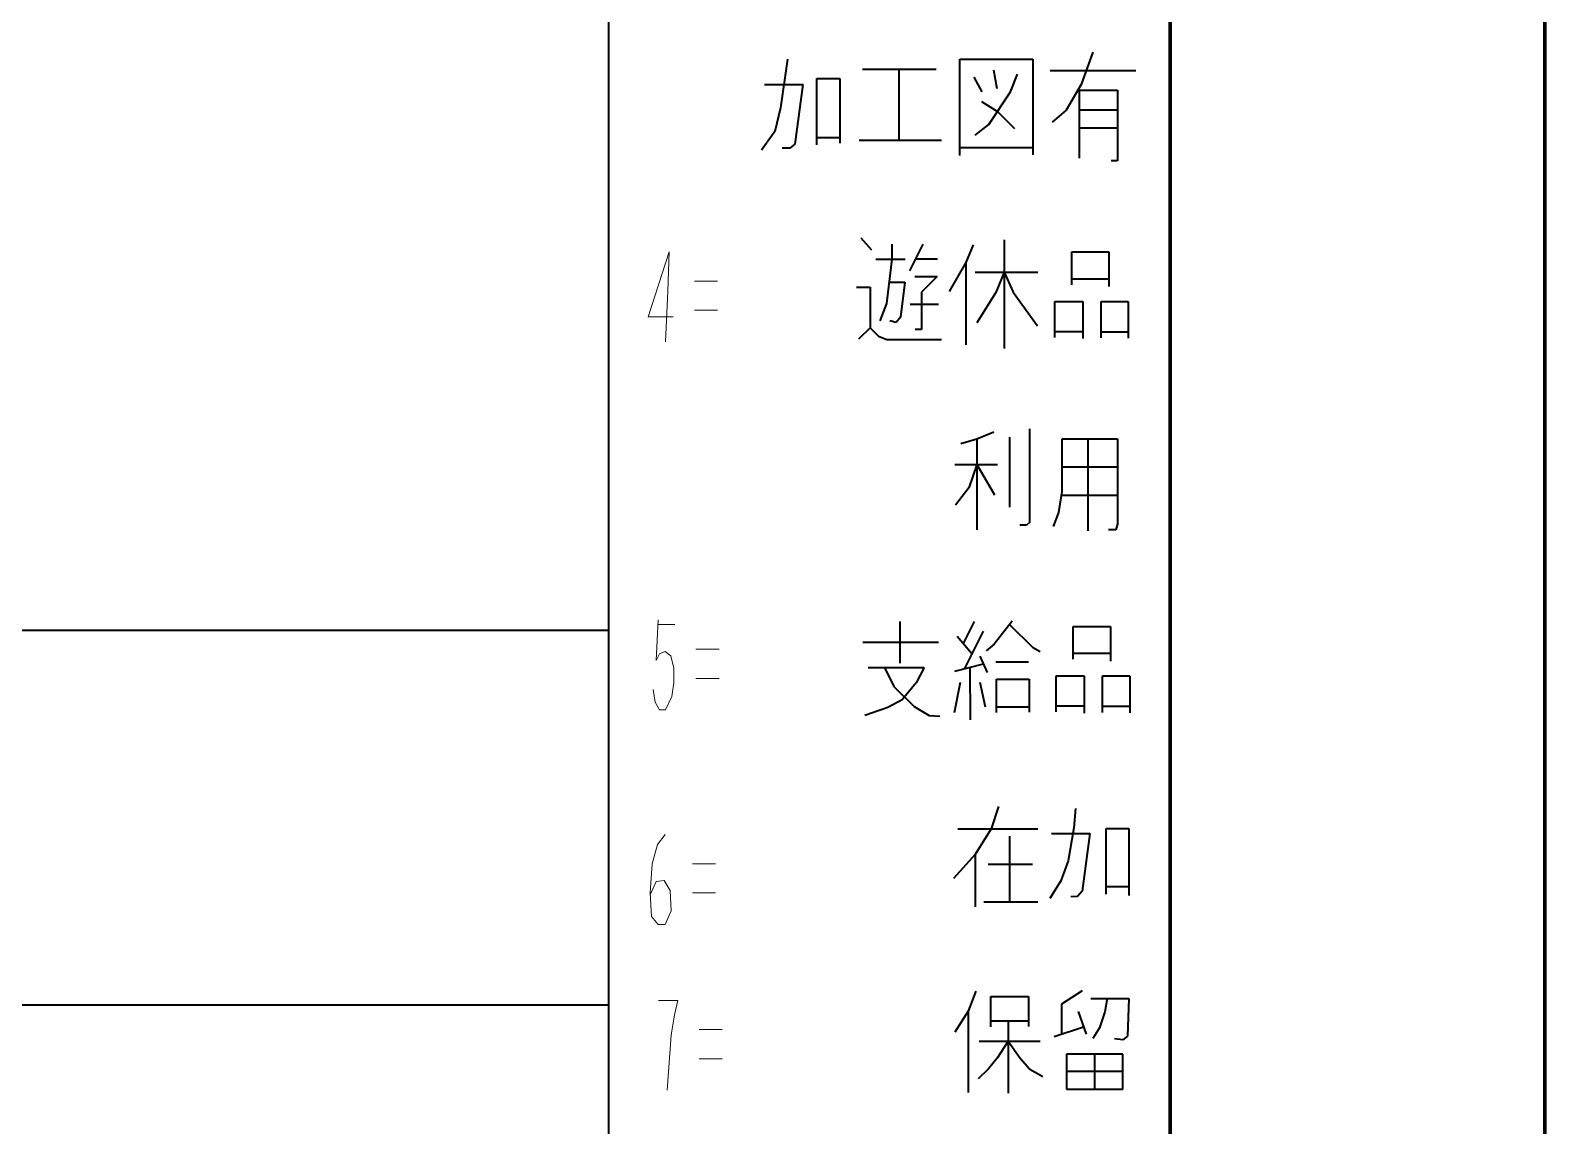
# Model space of a CAD drawing. Header units: millimetres. Extents: x 1333 to 104182, y -62616 to -5704.
# Drawn here: x 51363.62 to 51404.07, y -62521.51 to -62492.26 of the extents above; entities that cross this region are included whole.
import ezdxf

# ---------------------------------------------------------------- set-up
doc = ezdxf.new("R2010")
doc.units = ezdxf.units.MM
doc.header["$LTSCALE"] = 0.5
doc.layers.add('08', color=1, linetype='Continuous')
doc.layers.add('11', color=3, linetype='Continuous')

# ---------------------------------------------------------------- blocks, each defined once
blk = doc.blocks.new('999')
at = {"color": 7, "lineweight": 70}
for p, q in [((75924.98, -10161.12), (75924.98, -11943.12)), ((75894.98, -10191.12), (75894.98, -11913.12))]:
    blk.add_line(p, q, dxfattribs=at)
at = {"color": 7, "lineweight": 35}
for p, q in [((75849.98, -11451.12), (75849.98, -11913.12)), ((75894.98, -11451.12), (75894.98, -11913.12)), ((75849.98, -11619.12), (75474.98, -11619.12)), ((75474.98, -11649.12), (75849.98, -11649.12))]:
    blk.add_line(p, q, dxfattribs=at)
at = {"color": 7, "lineweight": 35, "ltscale": 0.032837}
blk.add_line((75864.3, -11573.37), (75863.76, -11577.27), dxfattribs=at)
at = {"color": 7, "lineweight": 35, "ltscale": 0.064307}
blk.add_line((75878.11, -11581.08), (75878.11, -11573.37), dxfattribs=at)
at = {"color": 7, "lineweight": 35, "ltscale": 0.048694}
for p, q in [((75878.11, -11573.37), (75883.96, -11573.37)), ((75878.11, -11580.45), (75883.96, -11580.45))]:
    blk.add_line(p, q, dxfattribs=at)
at = {"color": 7, "lineweight": 35, "ltscale": 0.063806}
blk.add_line((75883.96, -11573.37), (75883.96, -11581.02), dxfattribs=at)
at = {"color": 7, "lineweight": 35, "ltscale": 0.023103}
blk.add_line((75888.78, -11572.8), (75887.85, -11575.41), dxfattribs=at)
at = {"color": 7, "lineweight": 35, "ltscale": 0.04917}
blk.add_line((75870.32, -11574.18), (75876.23, -11574.18), dxfattribs=at)
at = {"color": 7, "lineweight": 35, "ltscale": 0.04729}
blk.add_line((75873.23, -11574.18), (75873.23, -11579.85), dxfattribs=at)
at = {"color": 7, "lineweight": 35, "ltscale": 0.011082}
blk.add_line((75879.25, -11574.81), (75879.88, -11575.98), dxfattribs=at)
at = {"color": 7, "lineweight": 35, "ltscale": 0.012709}
blk.add_line((75880.81, -11574.21), (75881.08, -11575.71), dxfattribs=at)
at = {"color": 7, "lineweight": 35, "ltscale": 0.012587}
blk.add_line((75882.19, -11575.98), (75882.73, -11574.57), dxfattribs=at)
at = {"color": 7, "lineweight": 35, "ltscale": 0.057166}
blk.add_line((75885.36, -11574.27), (75892.22, -11574.27), dxfattribs=at)
at = {"color": 7, "lineweight": 35, "ltscale": 0.025464}
for p, q in [((75862.47, -11575.41), (75865.53, -11575.41)), ((75887.7, -11575.86), (75890.76, -11575.86)), ((75887.7, -11577.42), (75890.76, -11577.42)), ((75887.7, -11578.86), (75890.76, -11578.86))]:
    blk.add_line(p, q, dxfattribs=at)
at = {"color": 7, "lineweight": 35, "ltscale": 0.040129}
blk.add_line((75865.53, -11575.41), (75864.9, -11580.18), dxfattribs=at)
at = {"color": 7, "lineweight": 35, "ltscale": 0.04429}
blk.add_line((75866.67, -11580.24), (75866.67, -11574.93), dxfattribs=at)
at = {"color": 7, "lineweight": 35, "ltscale": 0.015234}
for p, q in [((75866.67, -11574.93), (75868.5, -11574.93)), ((75866.67, -11579.64), (75868.5, -11579.64))]:
    blk.add_line(p, q, dxfattribs=at)
at = {"color": 7, "lineweight": 35, "ltscale": 0.043039}
blk.add_line((75868.5, -11574.93), (75868.5, -11580.09), dxfattribs=at)
at = {"color": 7, "lineweight": 35, "ltscale": 0.02615}
blk.add_line((75880.45, -11578.59), (75882.19, -11575.98), dxfattribs=at)
at = {"color": 7, "lineweight": 35, "ltscale": 0.01973}
blk.add_line((75887.85, -11575.41), (75886.65, -11577.45), dxfattribs=at)
at = {"color": 7, "lineweight": 35, "ltscale": 0.045288}
blk.add_line((75887.7, -11581.29), (75887.7, -11575.86), dxfattribs=at)
at = {"color": 7, "lineweight": 35, "ltscale": 0.04704}
blk.add_line((75890.76, -11575.86), (75890.76, -11581.5), dxfattribs=at)
at = {"color": 7, "lineweight": 35, "ltscale": 0.012621}
blk.add_line((75879.85, -11576.76), (75881.15, -11577.55), dxfattribs=at)
at = {"color": 7, "lineweight": 35, "ltscale": 0.016199}
blk.add_line((75863.76, -11577.27), (75863.31, -11579.16), dxfattribs=at)
at = {"color": 7, "lineweight": 35, "ltscale": 0.016009}
blk.add_line((75881.15, -11577.55), (75882.49, -11578.92), dxfattribs=at)
at = {"color": 7, "lineweight": 35, "ltscale": 0.012411}
blk.add_line((75886.65, -11577.45), (75885.51, -11578.41), dxfattribs=at)
at = {"color": 7, "lineweight": 35, "ltscale": 0.015411}
blk.add_line((75863.31, -11579.16), (75862.23, -11580.66), dxfattribs=at)
at = {"color": 7, "lineweight": 35, "ltscale": 0.01174}
blk.add_line((75879.34, -11579.46), (75880.45, -11578.59), dxfattribs=at)
at = {"color": 7, "lineweight": 35, "ltscale": 0.005249}
blk.add_line((75864.51, -11580.51), (75863.88, -11580.51), dxfattribs=at)
at = {"color": 7, "lineweight": 35, "ltscale": 0.004257}
blk.add_line((75864.9, -11580.18), (75864.51, -11580.51), dxfattribs=at)
at = {"color": 7, "lineweight": 35, "ltscale": 0.054932}
blk.add_line((75870.05, -11579.85), (75876.65, -11579.85), dxfattribs=at)
at = {"color": 7, "lineweight": 35, "ltscale": 0.004248}
blk.add_line((75890.76, -11581.5), (75890.25, -11581.5), dxfattribs=at)
at = {"color": 7, "lineweight": 35, "ltscale": 0.010826}
blk.add_line((75870.18, -11587.68), (75871.05, -11588.64), dxfattribs=at)
at = {"color": 7, "lineweight": 35, "ltscale": 0.072397}
blk.add_line((75881.67, -11587.85), (75881.67, -11596.54), dxfattribs=at)
at = {"color": 7, "lineweight": 35, "ltscale": 0.009961}
blk.add_line((75872.68, -11588.2), (75872.68, -11589.4), dxfattribs=at)
at = {"color": 7, "lineweight": 35, "ltscale": 0.019765}
blk.add_line((75875.15, -11588.2), (75874.1, -11590.33), dxfattribs=at)
at = {"color": 7, "lineweight": 35, "ltscale": 0.014697}
blk.add_line((75874.58, -11589.36), (75876.34, -11589.36), dxfattribs=at)
at = {"color": 7, "lineweight": 35, "ltscale": 0.012853}
blk.add_line((75879.19, -11588.23), (75878.61, -11589.66), dxfattribs=at)
at = {"color": 7, "lineweight": 35, "ltscale": 0.021866}
for p, q in [((75887.08, -11591.44), (75887.08, -11588.81)), ((75887.19, -11621.43), (75887.19, -11618.81))]:
    blk.add_line(p, q, dxfattribs=at)
at = {"color": 7, "lineweight": 35, "ltscale": 0.024963}
for p, q in [((75887.08, -11588.81), (75890.07, -11588.81)), ((75887.08, -11590.97), (75890.07, -11590.97)), ((75887.19, -11618.81), (75890.19, -11618.81)), ((75887.19, -11620.96), (75890.19, -11620.96))]:
    blk.add_line(p, q, dxfattribs=at)
at = {"color": 7, "lineweight": 35, "ltscale": 0.02308}
for p, q in [((75890.07, -11588.81), (75890.07, -11591.58)), ((75890.19, -11618.81), (75890.19, -11621.58))]:
    blk.add_line(p, q, dxfattribs=at)
at = {"color": 7, "lineweight": 35, "ltscale": 0.019629}
blk.add_line((75871.4, -11589.4), (75873.75, -11589.4), dxfattribs=at)
at = {"color": 7, "lineweight": 35, "ltscale": 0.029861}
blk.add_line((75872.68, -11589.4), (75872.24, -11592.95), dxfattribs=at)
at = {"color": 7, "lineweight": 35, "ltscale": 0.022409}
blk.add_line((75878.61, -11589.66), (75877.27, -11591.99), dxfattribs=at)
at = {"color": 7, "lineweight": 35, "ltscale": 0.054904}
blk.add_line((75878.61, -11589.66), (75878.61, -11596.25), dxfattribs=at)
at = {"color": 7, "lineweight": 35, "ltscale": 0.041943}
blk.add_line((75879.34, -11590.42), (75884.37, -11590.42), dxfattribs=at)
at = {"color": 7, "lineweight": 35, "ltscale": 0.014704}
blk.add_line((75881.67, -11590.42), (75881, -11592.05), dxfattribs=at)
at = {"color": 7, "lineweight": 35, "ltscale": 0.014671}
blk.add_line((75881.67, -11590.42), (75882.39, -11592.02), dxfattribs=at)
at = {"color": 7, "lineweight": 35, "ltscale": 0.008972}
blk.add_line((75869.85, -11591.64), (75870.93, -11591.64), dxfattribs=at)
at = {"color": 7, "lineweight": 35, "ltscale": 0.026965}
blk.add_line((75870.93, -11591.64), (75870.93, -11594.88), dxfattribs=at)
at = {"color": 7, "lineweight": 35, "ltscale": 0.010352}
blk.add_line((75872.45, -11591.22), (75873.7, -11591.22), dxfattribs=at)
at = {"color": 7, "lineweight": 35, "ltscale": 0.023586}
blk.add_line((75873.7, -11591.22), (75873.37, -11594.03), dxfattribs=at)
at = {"color": 7, "lineweight": 35, "ltscale": 0.015027}
blk.add_line((75874.51, -11590.77), (75876.31, -11590.77), dxfattribs=at)
at = {"color": 7, "lineweight": 35, "ltscale": 0.014931}
blk.add_line((75876.31, -11590.77), (75875.05, -11592.03), dxfattribs=at)
at = {"color": 7, "lineweight": 35, "ltscale": 0.012227}
blk.add_line((75872.24, -11592.95), (75871.72, -11594.32), dxfattribs=at)
at = {"color": 7, "lineweight": 35, "ltscale": 0.018921}
blk.add_line((75874.13, -11592.98), (75876.4, -11592.98), dxfattribs=at)
at = {"color": 7, "lineweight": 35, "ltscale": 0.024911}
blk.add_line((75875.05, -11592.03), (75875.05, -11595.02), dxfattribs=at)
at = {"color": 7, "lineweight": 35, "ltscale": 0.023989}
blk.add_line((75881, -11592.05), (75879.48, -11594.5), dxfattribs=at)
at = {"color": 7, "lineweight": 35, "ltscale": 0.027828}
blk.add_line((75882.39, -11592.02), (75884.34, -11594.73), dxfattribs=at)
at = {"color": 7, "lineweight": 35, "ltscale": 0.018665}
for p, q in [((75885.74, -11592.78), (75887.98, -11592.78)), ((75885.74, -11595.17), (75887.98, -11595.17))]:
    blk.add_line(p, q, dxfattribs=at)
at = {"color": 7, "lineweight": 35, "ltscale": 0.024051}
for p, q in [((75885.74, -11595.66), (75885.74, -11592.78)), ((75885.85, -11625.66), (75885.85, -11622.77))]:
    blk.add_line(p, q, dxfattribs=at)
at = {"color": 7, "lineweight": 35, "ltscale": 0.02478}
for p, q in [((75887.98, -11592.78), (75887.98, -11595.75)), ((75888.09, -11622.77), (75888.09, -11625.75))]:
    blk.add_line(p, q, dxfattribs=at)
at = {"color": 7, "lineweight": 35, "ltscale": 0.018188}
for p, q in [((75889.43, -11592.78), (75891.61, -11592.78)), ((75889.43, -11595.2), (75891.61, -11595.2)), ((75889.55, -11622.77), (75891.73, -11622.77)), ((75889.55, -11625.19), (75891.73, -11625.19))]:
    blk.add_line(p, q, dxfattribs=at)
at = {"color": 7, "lineweight": 35, "ltscale": 0.024292}
blk.add_line((75889.43, -11595.69), (75889.43, -11592.78), dxfattribs=at)
at = {"color": 7, "lineweight": 35, "ltscale": 0.024536}
for p, q in [((75891.61, -11592.78), (75891.61, -11595.72)), ((75891.73, -11622.77), (75891.73, -11625.72))]:
    blk.add_line(p, q, dxfattribs=at)
at = {"color": 7, "lineweight": 35, "ltscale": 0.00466}
blk.add_line((75873.37, -11594.03), (75873.03, -11594.47), dxfattribs=at)
at = {"color": 7, "lineweight": 35, "ltscale": 0.010809}
blk.add_line((75870.93, -11594.88), (75870.01, -11595.79), dxfattribs=at)
at = {"color": 7, "lineweight": 35, "ltscale": 0.007896}
blk.add_line((75870.93, -11594.88), (75871.6, -11595.55), dxfattribs=at)
at = {"color": 7, "lineweight": 35, "ltscale": 0.004399}
blk.add_line((75873.03, -11594.47), (75872.52, -11594.33), dxfattribs=at)
at = {"color": 7, "lineweight": 35, "ltscale": 0.004236}
blk.add_line((75875.05, -11595.02), (75874.54, -11595.02), dxfattribs=at)
at = {"color": 7, "lineweight": 35, "ltscale": 0.005992}
blk.add_line((75871.6, -11595.55), (75872.27, -11595.81), dxfattribs=at)
at = {"color": 7, "lineweight": 35, "ltscale": 0.036597}
blk.add_line((75872.27, -11595.81), (75876.66, -11595.81), dxfattribs=at)
at = {"color": 7, "lineweight": 35, "ltscale": 0.011218}
blk.add_line((75879.48, -11603.8), (75878.19, -11604.17), dxfattribs=at)
at = {"color": 7, "lineweight": 35, "ltscale": 0.012213}
blk.add_line((75880.84, -11603.24), (75879.48, -11603.8), dxfattribs=at)
at = {"color": 7, "lineweight": 35, "ltscale": 0.060556}
blk.add_line((75879.48, -11603.8), (75879.48, -11611.07), dxfattribs=at)
at = {"color": 7, "lineweight": 35, "ltscale": 0.046832}
blk.add_line((75882.11, -11603.64), (75882.11, -11609.26), dxfattribs=at)
at = {"color": 7, "lineweight": 35, "ltscale": 0.062335}
blk.add_line((75883.7, -11602.99), (75883.7, -11610.47), dxfattribs=at)
at = {"color": 7, "lineweight": 35, "ltscale": 0.03504}
blk.add_line((75886.31, -11607.99), (75886.31, -11603.78), dxfattribs=at)
at = {"color": 7, "lineweight": 35, "ltscale": 0.037061}
for p, q in [((75886.31, -11603.78), (75890.76, -11603.78)), ((75886.31, -11606.03), (75890.76, -11606.03))]:
    blk.add_line(p, q, dxfattribs=at)
at = {"color": 7, "lineweight": 35, "ltscale": 0.061365}
blk.add_line((75888.38, -11603.78), (75888.38, -11611.14), dxfattribs=at)
at = {"color": 7, "lineweight": 35, "ltscale": 0.057004}
blk.add_line((75890.76, -11603.78), (75890.76, -11610.62), dxfattribs=at)
at = {"color": 7, "lineweight": 35, "ltscale": 0.028357}
blk.add_line((75877.72, -11605.83), (75881.13, -11605.83), dxfattribs=at)
at = {"color": 7, "lineweight": 35, "ltscale": 0.016443}
blk.add_line((75879.48, -11605.83), (75878.83, -11607.7), dxfattribs=at)
at = {"color": 7, "lineweight": 35, "ltscale": 0.023444}
blk.add_line((75879.48, -11605.83), (75880.91, -11608.26), dxfattribs=at)
at = {"color": 7, "lineweight": 35, "ltscale": 0.01462}
blk.add_line((75878.83, -11607.7), (75877.76, -11609.09), dxfattribs=at)
at = {"color": 7, "lineweight": 35, "ltscale": 0.014231}
blk.add_line((75886.04, -11609.67), (75886.31, -11607.99), dxfattribs=at)
at = {"color": 7, "lineweight": 35, "ltscale": 0.037476}
blk.add_line((75886.26, -11608.3), (75890.76, -11608.3), dxfattribs=at)
at = {"color": 7, "lineweight": 35, "ltscale": 0.01011}
blk.add_line((75885.63, -11610.81), (75886.04, -11609.67), dxfattribs=at)
at = {"color": 7, "lineweight": 35, "ltscale": 0.004504}
blk.add_line((75883.47, -11610.7), (75882.93, -11610.7), dxfattribs=at)
at = {"color": 7, "lineweight": 35, "ltscale": 0.002741}
blk.add_line((75883.7, -11610.47), (75883.47, -11610.7), dxfattribs=at)
at = {"color": 7, "lineweight": 35, "ltscale": 0.004956}
blk.add_line((75890.63, -11611.08), (75890.04, -11611.08), dxfattribs=at)
at = {"color": 7, "lineweight": 35, "ltscale": 0.00392}
blk.add_line((75890.76, -11610.62), (75890.63, -11611.08), dxfattribs=at)
at = {"color": 7, "lineweight": 35, "ltscale": 0.028043}
blk.add_line((75873.32, -11618.4), (75873.32, -11621.76), dxfattribs=at)
at = {"color": 7, "lineweight": 35, "ltscale": 0.016178}
blk.add_line((75879.28, -11618.4), (75878.41, -11620.13), dxfattribs=at)
at = {"color": 7, "lineweight": 35, "ltscale": 0.019601}
blk.add_line((75882.32, -11618.38), (75880.88, -11620.24), dxfattribs=at)
at = {"color": 7, "lineweight": 35, "ltscale": 0.015153}
blk.add_line((75877.9, -11619.59), (75879.08, -11620.98), dxfattribs=at)
at = {"color": 7, "lineweight": 35, "ltscale": 0.028404}
blk.add_line((75879.99, -11619.18), (75878.48, -11622.24), dxfattribs=at)
at = {"color": 7, "lineweight": 35, "ltscale": 0.021538}
blk.add_line((75882.1, -11618.66), (75883.95, -11620.47), dxfattribs=at)
at = {"color": 7, "lineweight": 35, "ltscale": 0.050537}
blk.add_line((75870.35, -11620.08), (75876.41, -11620.08), dxfattribs=at)
at = {"color": 7, "lineweight": 35, "ltscale": 0.006966}
blk.add_line((75880.88, -11620.24), (75880.23, -11620.76), dxfattribs=at)
at = {"color": 7, "lineweight": 35, "ltscale": 0.005766}
blk.add_line((75883.95, -11620.47), (75884.55, -11620.82), dxfattribs=at)
at = {"color": 7, "lineweight": 35, "ltscale": 0.037451}
blk.add_line((75870.78, -11622.09), (75875.27, -11622.09), dxfattribs=at)
at = {"color": 7, "lineweight": 35, "ltscale": 0.01415}
blk.add_line((75872.08, -11622.09), (75872.84, -11623.61), dxfattribs=at)
at = {"color": 7, "lineweight": 35, "ltscale": 0.011731}
blk.add_line((75875.27, -11622.09), (75874.62, -11623.33), dxfattribs=at)
at = {"color": 7, "lineweight": 35, "ltscale": 0.019919}
blk.add_line((75877.71, -11622.4), (75880.02, -11621.8), dxfattribs=at)
at = {"color": 7, "lineweight": 35, "ltscale": 0.034985}
blk.add_line((75878.93, -11622.08), (75878.94, -11626.28), dxfattribs=at)
at = {"color": 7, "lineweight": 35, "ltscale": 0.011858}
blk.add_line((75879.72, -11621.19), (75880.3, -11622.49), dxfattribs=at)
at = {"color": 7, "lineweight": 35, "ltscale": 0.021765}
for p, q in [((75881, -11621.64), (75883.62, -11621.64)), ((75881.06, -11623.03), (75883.67, -11623.03)), ((75881.06, -11625.25), (75883.67, -11625.25))]:
    blk.add_line(p, q, dxfattribs=at)
at = {"color": 7, "lineweight": 35, "ltscale": 0.01475}
blk.add_line((75874.62, -11623.33), (75873.49, -11624.69), dxfattribs=at)
at = {"color": 7, "lineweight": 35, "ltscale": 0.020469}
blk.add_line((75878.15, -11623.31), (75877.66, -11625.72), dxfattribs=at)
at = {"color": 7, "lineweight": 35, "ltscale": 0.016831}
blk.add_line((75879.71, -11623.28), (75880.16, -11625.25), dxfattribs=at)
at = {"color": 7, "lineweight": 35, "ltscale": 0.022253}
blk.add_line((75881.06, -11625.7), (75881.06, -11623.03), dxfattribs=at)
at = {"color": 7, "lineweight": 35, "ltscale": 0.022107}
blk.add_line((75883.67, -11623.03), (75883.67, -11625.68), dxfattribs=at)
at = {"color": 7, "lineweight": 35, "ltscale": 0.018677}
for p, q in [((75885.85, -11622.77), (75888.09, -11622.77)), ((75885.85, -11625.16), (75888.09, -11625.16))]:
    blk.add_line(p, q, dxfattribs=at)
at = {"color": 7, "lineweight": 35, "ltscale": 0.024295}
blk.add_line((75889.55, -11625.69), (75889.55, -11622.77), dxfattribs=at)
at = {"color": 7, "lineweight": 35, "ltscale": 0.019175}
blk.add_line((75872.84, -11623.61), (75874.46, -11625.23), dxfattribs=at)
at = {"color": 7, "lineweight": 35, "ltscale": 0.016288}
blk.add_line((75872.35, -11625.29), (75870.51, -11625.94), dxfattribs=at)
at = {"color": 7, "lineweight": 35, "ltscale": 0.010699}
blk.add_line((75873.49, -11624.69), (75872.35, -11625.29), dxfattribs=at)
at = {"color": 7, "lineweight": 35, "ltscale": 0.011536}
blk.add_line((75874.46, -11625.23), (75875.65, -11625.94), dxfattribs=at)
at = {"color": 7, "lineweight": 35, "ltscale": 0.007228}
blk.add_line((75875.65, -11625.94), (75876.52, -11625.99), dxfattribs=at)
at = {"color": 7, "lineweight": 35, "ltscale": 0.015561}
blk.add_line((75881.23, -11633.24), (75880.63, -11635.01), dxfattribs=at)
at = {"color": 7, "lineweight": 35, "ltscale": 0.012956}
blk.add_line((75887.38, -11633.39), (75887.25, -11634.94), dxfattribs=at)
at = {"color": 7, "lineweight": 35, "ltscale": 0.053345}
blk.add_line((75877.96, -11635.01), (75884.36, -11635.01), dxfattribs=at)
at = {"color": 7, "lineweight": 35, "ltscale": 0.020177}
blk.add_line((75880.63, -11635.01), (75879.36, -11637.07), dxfattribs=at)
at = {"color": 7, "lineweight": 35, "ltscale": 0.02561}
blk.add_line((75885.47, -11635.39), (75888.54, -11635.39), dxfattribs=at)
at = {"color": 7, "lineweight": 35, "ltscale": 0.022349}
blk.add_line((75887.25, -11634.94), (75886.8, -11637.58), dxfattribs=at)
at = {"color": 7, "lineweight": 35, "ltscale": 0.038923}
blk.add_line((75888.54, -11635.39), (75887.93, -11640.02), dxfattribs=at)
at = {"color": 7, "lineweight": 35, "ltscale": 0.043744}
blk.add_line((75889.85, -11640.24), (75889.85, -11634.99), dxfattribs=at)
at = {"color": 7, "lineweight": 35, "ltscale": 0.015161}
for p, q in [((75889.85, -11634.99), (75891.67, -11634.99)), ((75889.85, -11639.64), (75891.67, -11639.64))]:
    blk.add_line(p, q, dxfattribs=at)
at = {"color": 7, "lineweight": 35, "ltscale": 0.044656}
blk.add_line((75891.67, -11634.99), (75891.67, -11640.35), dxfattribs=at)
at = {"color": 7, "lineweight": 35, "ltscale": 0.0439}
blk.add_line((75882.09, -11635.6), (75882.09, -11640.86), dxfattribs=at)
at = {"color": 7, "lineweight": 35, "ltscale": 0.0218}
blk.add_line((75879.36, -11637.07), (75877.6, -11639), dxfattribs=at)
at = {"color": 7, "lineweight": 35, "ltscale": 0.034937}
blk.add_line((75879.36, -11637.07), (75879.36, -11641.26), dxfattribs=at)
at = {"color": 7, "lineweight": 35, "ltscale": 0.0297}
blk.add_line((75880.38, -11637.84), (75883.94, -11637.84), dxfattribs=at)
at = {"color": 7, "lineweight": 35, "ltscale": 0.014218}
blk.add_line((75886.8, -11637.58), (75886.22, -11639.19), dxfattribs=at)
at = {"color": 7, "lineweight": 35, "ltscale": 0.013903}
blk.add_line((75886.22, -11639.19), (75885.34, -11640.61), dxfattribs=at)
at = {"color": 7, "lineweight": 35, "ltscale": 0.004729}
blk.add_line((75887.93, -11640.02), (75887.54, -11640.44), dxfattribs=at)
at = {"color": 7, "lineweight": 35, "ltscale": 0.03606}
blk.add_line((75880.03, -11640.86), (75884.36, -11640.86), dxfattribs=at)
at = {"color": 7, "lineweight": 35, "ltscale": 0.004544}
blk.add_line((75887.54, -11640.44), (75887, -11640.46), dxfattribs=at)
at = {"color": 7, "lineweight": 35, "ltscale": 0.014284}
blk.add_line((75879.41, -11648.02), (75878.79, -11649.62), dxfattribs=at)
at = {"color": 7, "lineweight": 35, "ltscale": 0.025244}
for p, q in [((75880.59, -11648.44), (75883.62, -11648.44)), ((75880.59, -11650.4), (75883.62, -11650.4))]:
    blk.add_line(p, q, dxfattribs=at)
at = {"color": 7, "lineweight": 35, "ltscale": 0.020297}
blk.add_line((75880.59, -11650.87), (75880.59, -11648.44), dxfattribs=at)
at = {"color": 7, "lineweight": 35, "ltscale": 0.019995}
blk.add_line((75883.62, -11648.44), (75883.62, -11650.84), dxfattribs=at)
at = {"color": 7, "lineweight": 35, "ltscale": 0.016324}
blk.add_line((75887.91, -11648), (75886.26, -11649.06), dxfattribs=at)
at = {"color": 7, "lineweight": 35, "ltscale": 0.025391}
blk.add_line((75888.62, -11648.6), (75891.67, -11648.6), dxfattribs=at)
at = {"color": 7, "lineweight": 35, "ltscale": 0.009239}
blk.add_line((75889.93, -11648.6), (75889.73, -11649.69), dxfattribs=at)
at = {"color": 7, "lineweight": 35, "ltscale": 0.02516}
blk.add_line((75891.67, -11648.6), (75891.56, -11651.62), dxfattribs=at)
at = {"color": 7, "lineweight": 35, "ltscale": 0.016669}
blk.add_line((75878.79, -11649.62), (75877.72, -11651.31), dxfattribs=at)
at = {"color": 7, "lineweight": 35, "ltscale": 0.054227}
blk.add_line((75878.79, -11649.62), (75878.79, -11656.13), dxfattribs=at)
at = {"color": 7, "lineweight": 35, "ltscale": 0.019843}
blk.add_line((75886.26, -11649.06), (75886.26, -11651.44), dxfattribs=at)
at = {"color": 7, "lineweight": 35, "ltscale": 0.016095}
blk.add_line((75887.59, -11649.64), (75888.24, -11651.46), dxfattribs=at)
at = {"color": 7, "lineweight": 35, "ltscale": 0.011012}
blk.add_line((75889.73, -11649.69), (75889.31, -11650.95), dxfattribs=at)
at = {"color": 7, "lineweight": 35, "ltscale": 0.048166}
blk.add_line((75882, -11650.4), (75882, -11656.18), dxfattribs=at)
at = {"color": 7, "lineweight": 35, "ltscale": 0.020797}
blk.add_line((75885.67, -11651.64), (75888.04, -11650.87), dxfattribs=at)
at = {"color": 7, "lineweight": 35, "ltscale": 0.008364}
blk.add_line((75889.31, -11650.95), (75888.78, -11651.8), dxfattribs=at)
at = {"color": 7, "lineweight": 35, "ltscale": 0.040662}
blk.add_line((75879.68, -11652.02), (75884.56, -11652.02), dxfattribs=at)
at = {"color": 7, "lineweight": 35, "ltscale": 0.01369}
blk.add_line((75882, -11652.02), (75881.11, -11653.4), dxfattribs=at)
at = {"color": 7, "lineweight": 35, "ltscale": 0.0139}
blk.add_line((75882, -11652.02), (75882.96, -11653.38), dxfattribs=at)
at = {"color": 7, "lineweight": 35, "ltscale": 0.005636}
blk.add_line((75891.18, -11651.91), (75890.51, -11651.84), dxfattribs=at)
at = {"color": 7, "lineweight": 35, "ltscale": 0.003993}
blk.add_line((75891.56, -11651.62), (75891.18, -11651.91), dxfattribs=at)
at = {"color": 7, "lineweight": 35, "ltscale": 0.009127}
blk.add_line((75881.11, -11653.4), (75880.41, -11654.24), dxfattribs=at)
at = {"color": 7, "lineweight": 35, "ltscale": 0.009748}
blk.add_line((75882.96, -11653.38), (75883.74, -11654.26), dxfattribs=at)
at = {"color": 7, "lineweight": 35, "ltscale": 0.023477}
for p, q in [((75886.66, -11653.06), (75886.66, -11655.87)), ((75888.91, -11653.06), (75888.91, -11655.87)), ((75891.18, -11655.87), (75891.18, -11653.06))]:
    blk.add_line(p, q, dxfattribs=at)
at = {"color": 7, "lineweight": 35, "ltscale": 0.037634}
for p, q in [((75891.18, -11653.06), (75886.66, -11653.06)), ((75886.66, -11654.44), (75891.18, -11654.44)), ((75886.66, -11655.87), (75891.18, -11655.87))]:
    blk.add_line(p, q, dxfattribs=at)
at = {"color": 7, "lineweight": 35, "ltscale": 0.009629}
blk.add_line((75880.41, -11654.24), (75879.59, -11655.05), dxfattribs=at)
at = {"color": 7, "lineweight": 35, "ltscale": 0.009837}
blk.add_line((75883.74, -11654.26), (75884.76, -11654.86), dxfattribs=at)
at = {"color": 7, "lineweight": 13}
for points in [[(75854.55, -11596), (75854.72, -11591.95), (75854.84, -11588.8), (75853.14, -11594.02), (75855.16, -11594.02)], [(75856.85, -11591.14), (75858.71, -11591.14)], [(75856.85, -11593.48), (75858.71, -11593.48)], [(75853.55, -11623.87), (75853.71, -11624.86), (75854.07, -11625.49), (75854.55, -11625.49), (75855.04, -11624.41), (75855.2, -11623.33), (75855.2, -11622.16), (75854.96, -11621.17), (75854.51, -11620.81), (75854.07, -11620.99), (75853.79, -11621.53), (75853.95, -11618.29)], [(75853.95, -11618.65), (75855.28, -11618.65)], [(75856.97, -11620.63), (75858.83, -11620.63)], [(75856.97, -11622.97), (75858.83, -11622.97)], [(75854.51, -11635.47), (75853.91, -11636.28), (75853.46, -11637.81), (75853.3, -11640.15), (75853.42, -11642.04), (75853.95, -11642.67), (75854.51, -11642.67), (75855, -11641.59), (75854.92, -11639.97), (75854.43, -11639.16), (75853.79, -11639.25), (75853.34, -11640.24)], [(75856.69, -11637.81), (75858.54, -11637.81)], [(75856.69, -11640.15), (75858.54, -11640.15)], [(75854.66, -11655.96), (75854.98, -11651.55), (75855.26, -11649.93), (75855.54, -11648.76), (75853.97, -11648.76)], [(75857.24, -11651.1), (75859.09, -11651.1)], [(75857.24, -11653.44), (75859.09, -11653.44)]]:
    blk.add_lwpolyline(points, dxfattribs=at)

msp = doc.modelspace()

# ---------------------------------------------------------------- linework, layer by layer
at = {"color": 7, "lineweight": 70}
for p, q in [((51404.067, -62022.279), (51404.067, -62616.279)), ((51394.067, -62032.279), (51394.067, -62606.279))]:
    msp.add_line(p, q, dxfattribs=at)
at = {"color": 7, "lineweight": 35}
for p, q in [((51379.067, -62452.279), (51379.067, -62606.279)), ((51394.067, -62452.279), (51394.067, -62606.279))]:
    msp.add_line(p, q, dxfattribs=at)
at = {"color": 3}
msp.add_lwpolyline([(50563.067, -62022.279), (51404.067, -62022.279), (51404.067, -62616.279), (50563.067, -62616.279)], close=True, dxfattribs=at)
msp.add_lwpolyline([(50563.067, -62022.279), (51404.067, -62022.279), (51404.067, -62616.279), (50563.067, -62616.279)], close=True, dxfattribs=at)
at = {"layer": '11'}
msp.add_lwpolyline([(50563.067, -62022.279), (51404.067, -62022.279), (51404.067, -62616.279), (50563.067, -62616.279)], close=True, dxfattribs=at)
msp.add_lwpolyline([(50563.067, -62022.279), (51404.067, -62022.279), (51404.067, -62616.279), (50563.067, -62616.279)], close=True, dxfattribs=at)

# ---------------------------------------------------------------- block references
at = {"layer": '08', "color": 55, "xscale": 0.3333333333430346, "yscale": 0.3333333333357587, "zscale": 0.3333333333333333}
msp.add_blockref('999', (26095.741, -58635.239), dxfattribs=at)

doc.saveas('drawing.dxf')
